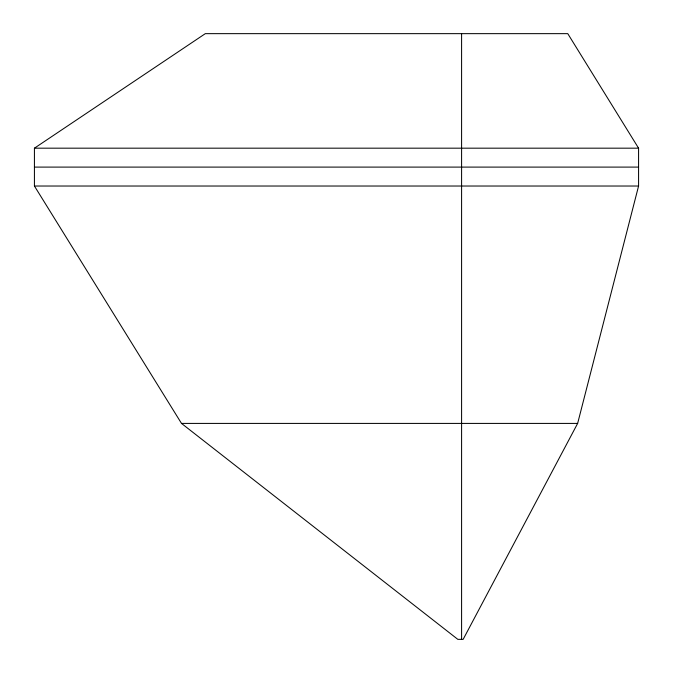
<?xml version="1.0" encoding="UTF-8"?>
<svg xmlns="http://www.w3.org/2000/svg" width="673" height="673" viewBox="0 0 673 673"><rect width="100%" height="100%" fill="white"/><g stroke="black" fill="none" stroke-linecap="round" stroke-linejoin="round"><path stroke-width="1.01" d="M34.424 186.026L34.424 148.178L205.315 33.65L567.768 33.65L638.576 148.178L638.576 186.026L577.644 423.41L463.15 639.35L457.817 639.35L181.491 423.41L34.424 186.026L638.576 186.026M34.424 148.178L638.576 148.178M34.424 167.097L638.576 167.097M181.491 423.41L577.644 423.41M461.594 33.65L461.594 639.35"/></g></svg>
